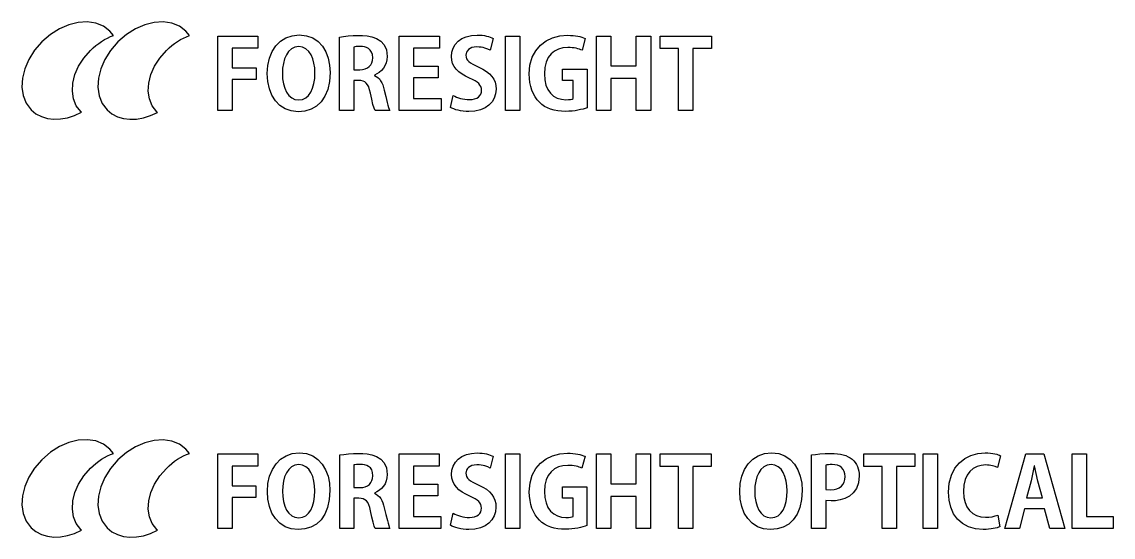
# Model space of a CAD drawing. Extents: x -180 to 158, y -77 to 92.
# Drawn here: x -180.3 to -46, y 28.9 to 92.3 of the extents above; entities that cross this region are included whole.
import ezdxf

# ---------------------------------------------------------------- set-up
doc = ezdxf.new("R2010")
doc.units = 0
doc.layers.add('LAYER_1', color=7, linetype='CONTINUOUS')

msp = doc.modelspace()

# ---------------------------------------------------------------- linework, layer by layer
at = {"layer": 'LAYER_1', "color": 250}
for points in [[(-173.0519, 81.2796), (-173.6043, 82.0084), (-173.9469, 82.8583), (-174.0846, 83.7993), (-174.0222, 84.8009), (-173.7646, 85.8331), (-173.3166, 86.8656), (-172.683, 87.8682), (-171.8687, 88.8106), (-171.5389, 89.1231), (-171.199, 89.4126), (-170.8502, 89.6789), (-170.4941, 89.9218), (-170.1318, 90.1411), (-169.7647, 90.3366), (-169.3943, 90.5079), (-169.0217, 90.655), (-169.4633, 91.186), (-170.2737, 91.7984), (-171.2193, 92.1786), (-172.2662, 92.3319), (-173.3808, 92.2633), (-174.5293, 91.9782), (-175.6781, 91.4817), (-176.7934, 90.7789), (-177.8415, 89.8752), (-178.7472, 88.8273), (-179.4516, 87.7126), (-179.9496, 86.5646), (-180.2359, 85.4171), (-180.305, 84.3035), (-180.1519, 83.2577), (-179.7711, 82.3132), (-179.1575, 81.5037), (-178.5651, 81.024), (-177.8928, 80.6747), (-177.1545, 80.4538), (-176.3643, 80.359), (-175.5361, 80.3881), (-174.6839, 80.539), (-173.8215, 80.8093), (-172.963, 81.1969), (-173.0519, 81.2796)], [(-163.7088, 81.2772), (-164.2615, 82.0057), (-164.6044, 82.8557), (-164.7424, 83.7969), (-164.6802, 84.7989), (-164.4226, 85.8315), (-163.9745, 86.8643), (-163.3405, 87.8671), (-162.5256, 88.8095), (-162.1974, 89.1214), (-161.8584, 89.4103), (-161.5101, 89.6761), (-161.1542, 89.9187), (-160.792, 90.1379), (-160.4253, 90.3335), (-160.0554, 90.5055), (-159.6841, 90.6537), (-160.1099, 91.1668), (-160.9204, 91.7795), (-161.8661, 92.1598), (-162.9131, 92.3128), (-164.028, 92.244), (-165.1768, 91.9585), (-166.3259, 91.4617), (-167.4417, 90.7589), (-168.4903, 89.8553), (-169.3952, 88.8088), (-170.0991, 87.6948), (-170.5968, 86.5472), (-170.8828, 85.3997), (-170.9521, 84.286), (-170.7993, 83.24), (-170.4191, 82.2953), (-169.8063, 81.4857), (-169.2137, 81.0049), (-168.5406, 80.6552), (-167.8012, 80.4343), (-167.0095, 80.3399), (-166.1799, 80.3698), (-165.3264, 80.5215), (-164.4631, 80.7929), (-163.6043, 81.1816), (-163.7088, 81.2772)], [(-156.1935, 81.4037), (-156.1935, 90.5767), (-151.2622, 90.5767), (-151.2622, 89.0991), (-154.4207, 89.0991), (-154.4207, 86.6759), (-151.4765, 86.6759), (-151.4765, 85.2323), (-154.4207, 85.2323), (-154.4207, 81.4037), (-156.1935, 81.4037)], [(-142.3866, 86.1051), (-142.4611, 84.9793), (-142.6768, 84.001), (-143.0225, 83.171), (-143.4868, 82.49), (-144.0581, 81.959), (-144.7253, 81.5786), (-145.4769, 81.3498), (-146.3014, 81.2734), (-147.162, 81.3657), (-147.9203, 81.6319), (-148.5724, 82.0554), (-149.1145, 82.6201), (-149.5428, 83.3095), (-149.8535, 84.1073), (-150.0427, 84.9971), (-150.1066, 85.9626), (-150.0366, 86.954), (-149.8314, 87.8622), (-149.4986, 88.6722), (-149.0455, 89.3688), (-148.4797, 89.9369), (-147.8085, 90.3614), (-147.0394, 90.6272), (-146.1799, 90.7192), (-145.2851, 90.6212), (-144.5118, 90.342), (-143.8595, 89.9039), (-143.3274, 89.329), (-142.9147, 88.6394), (-142.6209, 87.8575), (-142.445, 87.0053), (-142.3866, 86.1051)], [(-136.9332, 85.7334), (-136.704, 85.6224), (-136.5, 85.4774), (-136.3196, 85.2992), (-136.161, 85.0884), (-136.0227, 84.8456), (-135.9029, 84.5717), (-135.8, 84.2673), (-135.7124, 83.933), (-135.5204, 83.1279), (-135.3405, 82.3899), (-135.2562, 82.0686), (-135.1763, 81.7911), (-135.1012, 81.5665), (-135.0315, 81.4037), (-136.8509, 81.4037), (-136.9644, 81.6986), (-137.1045, 82.1727), (-137.2606, 82.8049), (-137.4218, 83.5744), (-137.5192, 83.981), (-137.6326, 84.3161), (-137.7661, 84.585), (-137.9235, 84.793), (-138.109, 84.9455), (-138.3263, 85.0479), (-138.5795, 85.1053), (-138.8725, 85.1233), (-139.4704, 85.1233), (-139.4704, 81.4037), (-141.231, 81.4037), (-141.231, 90.4605), (-140.7287, 90.5356), (-140.1526, 90.5962), (-139.5231, 90.6366), (-138.8606, 90.6514), (-138.3766, 90.6404), (-137.8229, 90.5906), (-137.241, 90.4764), (-136.6721, 90.2723), (-136.1577, 89.953), (-135.739, 89.4928), (-135.4575, 88.8665), (-135.3545, 88.0485), (-135.387, 87.643), (-135.48, 87.2674), (-135.6268, 86.924), (-135.8206, 86.6151), (-136.0549, 86.343), (-136.3229, 86.1098), (-136.6179, 85.9179), (-136.9332, 85.7696), (-136.9332, 85.7334)], [(-128.731, 81.4037), (-133.8759, 81.4037), (-133.8759, 90.5767), (-128.9194, 90.5767), (-128.9194, 89.0991), (-132.107, 89.0991), (-132.107, 86.878), (-129.1013, 86.878), (-129.1013, 85.4343), (-132.107, 85.4343), (-132.107, 82.8845), (-128.731, 82.8845), (-128.731, 81.4037)], [(-122.6807, 88.8473), (-122.9676, 88.98), (-123.3398, 89.1081), (-123.5563, 89.1619), (-123.7923, 89.2046), (-124.0472, 89.2326), (-124.3203, 89.2427), (-124.6471, 89.22), (-124.9264, 89.156), (-125.1596, 89.0563), (-125.3476, 88.9269), (-125.4919, 88.7735), (-125.5934, 88.6021), (-125.6534, 88.4184), (-125.6732, 88.2282), (-125.6514, 87.9976), (-125.5845, 87.794), (-125.4699, 87.6107), (-125.3051, 87.441), (-125.0877, 87.278), (-124.8151, 87.115), (-124.4849, 86.9452), (-124.0946, 86.7618), (-123.5805, 86.5063), (-123.1406, 86.2309), (-122.7731, 85.9337), (-122.4764, 85.6128), (-122.2487, 85.266), (-122.0882, 84.8916), (-121.9932, 84.4874), (-121.9619, 84.0516), (-122.018, 83.4735), (-122.1842, 82.9447), (-122.4572, 82.4736), (-122.8339, 82.069), (-123.3112, 81.7393), (-123.8858, 81.4932), (-124.5545, 81.3392), (-125.3142, 81.286), (-125.6552, 81.2972), (-125.9912, 81.3288), (-126.3165, 81.3783), (-126.6251, 81.4429), (-126.9112, 81.5199), (-127.1688, 81.6066), (-127.3922, 81.7003), (-127.5754, 81.7984), (-127.2309, 83.2766), (-127.0383, 83.1722), (-126.8224, 83.0755), (-126.5869, 82.9883), (-126.3354, 82.9127), (-126.0716, 82.8505), (-125.7991, 82.8037), (-125.5215, 82.7742), (-125.2425, 82.7639), (-124.8966, 82.7851), (-124.5949, 82.8469), (-124.3379, 82.9465), (-124.1262, 83.0808), (-123.9605, 83.2471), (-123.8414, 83.4425), (-123.7695, 83.6642), (-123.7454, 83.9092), (-123.7665, 84.1437), (-123.8308, 84.3569), (-123.9399, 84.5524), (-124.0953, 84.7342), (-124.2984, 84.9058), (-124.5509, 85.071), (-124.8543, 85.2335), (-125.21, 85.3971), (-125.7041, 85.634), (-126.1453, 85.8962), (-126.5295, 86.1845), (-126.8527, 86.4998), (-127.111, 86.843), (-127.3005, 87.2149), (-127.4171, 87.6164), (-127.4568, 88.0485), (-127.402, 88.5948), (-127.2407, 89.0989), (-126.9774, 89.5514), (-126.6164, 89.9428), (-126.1622, 90.2637), (-125.6194, 90.5046), (-124.9923, 90.6561), (-124.2854, 90.7087), (-123.9669, 90.6997), (-123.6682, 90.674), (-123.3897, 90.6339), (-123.1315, 90.5814), (-122.8942, 90.5189), (-122.6779, 90.4484), (-122.4831, 90.3722), (-122.31, 90.2924), (-122.6807, 88.8473)], [(-120.8063, 90.5767), (-119.0365, 90.5767), (-119.0365, 81.4037), (-120.8063, 81.4037), (-120.8063, 90.5767)], [(-110.7703, 81.7608), (-110.9947, 81.6828), (-111.2602, 81.6041), (-111.5611, 81.5282), (-111.8915, 81.4584), (-112.2455, 81.3982), (-112.6171, 81.351), (-113.0005, 81.3201), (-113.3899, 81.3091), (-113.8996, 81.326), (-114.3783, 81.3771), (-114.8267, 81.4629), (-115.2452, 81.584), (-115.6346, 81.7408), (-115.9955, 81.934), (-116.3283, 82.164), (-116.6339, 82.4313), (-116.9144, 82.7435), (-117.1621, 83.0973), (-117.3757, 83.4895), (-117.5537, 83.9168), (-117.6947, 84.3761), (-117.7971, 84.8641), (-117.8596, 85.3776), (-117.8808, 85.9135), (-117.7866, 87.0087), (-117.5156, 87.966), (-117.0855, 88.7831), (-116.5137, 89.4572), (-115.8178, 89.9859), (-115.0153, 90.3667), (-114.1239, 90.5971), (-113.161, 90.6744), (-112.8194, 90.6668), (-112.4941, 90.645), (-112.1873, 90.6104), (-111.9013, 90.5643), (-111.6381, 90.5081), (-111.4001, 90.4431), (-111.1892, 90.3707), (-111.0078, 90.2924), (-111.3796, 88.8365), (-111.5416, 88.9056), (-111.7162, 88.9694), (-111.9052, 89.0266), (-112.1109, 89.0761), (-112.3353, 89.1166), (-112.5803, 89.147), (-112.848, 89.1662), (-113.1406, 89.1728), (-113.7349, 89.1252), (-114.2823, 88.9808), (-114.7727, 88.7372), (-115.1962, 88.392), (-115.5429, 87.943), (-115.8029, 87.3878), (-115.9662, 86.724), (-116.0228, 85.9492), (-115.971, 85.2021), (-115.8215, 84.5538), (-115.5832, 84.0046), (-115.265, 83.5547), (-114.8755, 83.2044), (-114.4238, 82.9538), (-113.9187, 82.8033), (-113.3689, 82.7531), (-113.0645, 82.7634), (-112.8076, 82.7916), (-112.603, 82.8333), (-112.4557, 82.8845), (-112.4557, 85.1233), (-113.7852, 85.1233), (-113.7852, 86.5225), (-110.7703, 86.5225), (-110.7703, 81.7608)], [(-102.936, 81.4037), (-104.7071, 81.4037), (-104.7071, 85.3532), (-107.8455, 85.3532), (-107.8455, 81.4037), (-109.6144, 81.4037), (-109.6144, 90.5767), (-107.8455, 90.5767), (-107.8455, 86.9169), (-104.7071, 86.9169), (-104.7071, 90.5767), (-102.936, 90.5767), (-102.936, 81.4037)], [(-95.4708, 89.0504), (-97.7452, 89.0504), (-97.7452, 81.4037), (-99.5183, 81.4037), (-99.5183, 89.0504), (-101.7802, 89.0504), (-101.7802, 90.5767), (-95.4708, 90.5767), (-95.4708, 89.0504)], [(-148.2523, 85.9961), (-148.2523, 85.9961), (-148.2194, 85.3379), (-148.1215, 84.7234), (-147.96, 84.1662), (-147.736, 83.6799), (-147.4508, 83.2781), (-147.1056, 82.9743), (-146.7018, 82.782), (-146.2406, 82.7149), (-145.7768, 82.7816), (-145.3732, 82.9732), (-145.0301, 83.277), (-144.7483, 83.6801), (-144.5281, 84.1698), (-144.3702, 84.7333), (-144.275, 85.3579), (-144.2432, 86.0308), (-144.2731, 86.6541), (-144.3633, 87.2489), (-144.515, 87.7985), (-144.729, 88.2859), (-145.0065, 88.6944), (-145.3483, 89.0071), (-145.7555, 89.207), (-146.2292, 89.2774), (-146.7143, 89.2055), (-147.1304, 89.0016), (-147.4788, 88.6833), (-147.7608, 88.2684), (-147.9779, 87.7745), (-148.1312, 87.2194), (-148.2223, 86.6207), (-148.2523, 85.9961)], [(-138.7418, 86.4388), (-138.7418, 86.4388), (-138.3837, 86.4655), (-138.0652, 86.5434), (-137.7887, 86.6691), (-137.5568, 86.8391), (-137.372, 87.05), (-137.2368, 87.2984), (-137.1539, 87.5809), (-137.1257, 87.894), (-137.165, 88.2939), (-137.2741, 88.6128), (-137.4399, 88.8592), (-137.6492, 89.0416), (-137.8889, 89.1686), (-138.1457, 89.2487), (-138.4066, 89.2906), (-138.6584, 89.3026), (-138.9312, 89.2979), (-139.1585, 89.2842), (-139.3387, 89.2617), (-139.4704, 89.2308), (-139.4704, 86.4388), (-138.7418, 86.4388)], [(-173.0519, 29.8666), (-173.6043, 30.5954), (-173.9469, 31.4453), (-174.0846, 32.3863), (-174.0222, 33.3879), (-173.7646, 34.4201), (-173.3166, 35.4526), (-172.683, 36.4552), (-171.8687, 37.3976), (-171.5389, 37.7101), (-171.199, 37.9996), (-170.8502, 38.2659), (-170.4941, 38.5088), (-170.1318, 38.7281), (-169.7647, 38.9236), (-169.3943, 39.0949), (-169.0217, 39.242), (-169.4633, 39.773), (-170.2737, 40.3854), (-171.2193, 40.7656), (-172.2662, 40.9189), (-173.3808, 40.8503), (-174.5293, 40.5652), (-175.6781, 40.0687), (-176.7934, 39.3659), (-177.8415, 38.4622), (-178.7472, 37.4143), (-179.4516, 36.2996), (-179.9496, 35.1516), (-180.2359, 34.0041), (-180.305, 32.8905), (-180.1519, 31.8447), (-179.7711, 30.9002), (-179.1575, 30.0907), (-178.5651, 29.611), (-177.8928, 29.2617), (-177.1545, 29.0408), (-176.3643, 28.946), (-175.5361, 28.9751), (-174.6839, 29.126), (-173.8215, 29.3963), (-172.963, 29.7839), (-173.0519, 29.8666)], [(-163.7088, 29.8642), (-164.2615, 30.5927), (-164.6044, 31.4427), (-164.7424, 32.3839), (-164.6802, 33.3859), (-164.4226, 34.4185), (-163.9745, 35.4513), (-163.3405, 36.4541), (-162.5256, 37.3965), (-162.1974, 37.7084), (-161.8584, 37.9973), (-161.5101, 38.2631), (-161.1542, 38.5057), (-160.792, 38.7249), (-160.4253, 38.9205), (-160.0554, 39.0925), (-159.6841, 39.2407), (-160.1099, 39.7538), (-160.9204, 40.3665), (-161.8661, 40.7468), (-162.9131, 40.8998), (-164.028, 40.831), (-165.1768, 40.5455), (-166.3259, 40.0487), (-167.4417, 39.3459), (-168.4903, 38.4423), (-169.3952, 37.3958), (-170.0991, 36.2818), (-170.5968, 35.1342), (-170.8828, 33.9867), (-170.9521, 32.873), (-170.7993, 31.827), (-170.4191, 30.8823), (-169.8063, 30.0727), (-169.2137, 29.5919), (-168.5406, 29.2422), (-167.8012, 29.0213), (-167.0095, 28.9269), (-166.1799, 28.9568), (-165.3264, 29.1085), (-164.4631, 29.3799), (-163.6043, 29.7686), (-163.7088, 29.8642)], [(-156.1933, 29.9916), (-156.1933, 39.1611), (-151.2829, 39.1611), (-151.2829, 37.6829), (-154.4302, 37.6829), (-154.4302, 35.2612), (-151.4976, 35.2612), (-151.4976, 33.8198), (-154.4302, 33.8198), (-154.4302, 29.9916), (-156.1933, 29.9916)], [(-142.4012, 34.6886), (-142.4755, 33.5644), (-142.6906, 32.5871), (-143.0353, 31.7577), (-143.4982, 31.0771), (-144.0677, 30.5461), (-144.7327, 30.1657), (-145.4815, 29.9368), (-146.303, 29.8603), (-147.1602, 29.9526), (-147.9154, 30.2186), (-148.5648, 30.642), (-149.1046, 31.2064), (-149.5311, 31.8956), (-149.8404, 32.6932), (-150.0288, 33.583), (-150.0924, 34.5485), (-150.0225, 35.5398), (-149.8178, 36.4481), (-149.4858, 37.2582), (-149.0341, 37.9551), (-148.4703, 38.5235), (-147.8019, 38.9482), (-147.0364, 39.2142), (-146.1815, 39.3062), (-145.2912, 39.2082), (-144.5212, 38.929), (-143.8712, 38.4908), (-143.3406, 37.9157), (-142.9288, 37.2257), (-142.6353, 36.4431), (-142.4596, 35.5901), (-142.4012, 34.6886)], [(-136.9266, 34.3209), (-136.6976, 34.2104), (-136.494, 34.0657), (-136.3142, 33.8875), (-136.1562, 33.6765), (-136.0183, 33.4336), (-135.8988, 33.1595), (-135.7959, 32.8549), (-135.7078, 32.5206), (-135.5159, 31.7166), (-135.3362, 30.9792), (-135.252, 30.6579), (-135.172, 30.3802), (-135.0967, 30.1551), (-135.0265, 29.9916), (-136.8419, 29.9916), (-136.9565, 30.2865), (-137.0975, 30.7607), (-137.2538, 31.3936), (-137.4145, 32.1649), (-137.5107, 32.5699), (-137.6228, 32.904), (-137.755, 33.1726), (-137.9112, 33.3807), (-138.0955, 33.5336), (-138.3119, 33.6364), (-138.5643, 33.6943), (-138.8569, 33.7124), (-139.4534, 33.7124), (-139.4534, 29.9916), (-141.2015, 29.9916), (-141.2015, 39.0437), (-140.7038, 39.1187), (-140.1314, 39.1785), (-139.5042, 39.2182), (-138.8418, 39.2326), (-138.36, 39.2217), (-137.809, 39.172), (-137.2301, 39.0581), (-136.6643, 38.8544), (-136.1526, 38.5355), (-135.7363, 38.076), (-135.4563, 37.4503), (-135.3539, 36.633), (-135.3862, 36.2278), (-135.4788, 35.8523), (-135.625, 35.5089), (-135.8181, 35.2), (-136.0515, 34.928), (-136.3185, 34.6952), (-136.6124, 34.504), (-136.9266, 34.3568), (-136.9266, 34.3209)], [(-128.7541, 29.9916), (-133.8791, 29.9916), (-133.8791, 39.1611), (-128.9448, 39.1611), (-128.9448, 37.6829), (-132.1179, 37.6829), (-132.1179, 35.4649), (-129.1249, 35.4649), (-129.1249, 34.0206), (-132.1179, 34.0206), (-132.1179, 31.4752), (-128.7541, 31.4752), (-128.7541, 29.9916)], [(-122.6859, 37.4332), (-122.975, 37.5657), (-123.3477, 37.6928), (-123.5638, 37.7462), (-123.7989, 37.7884), (-124.0524, 37.8161), (-124.3235, 37.8261), (-124.6485, 37.8036), (-124.9265, 37.7398), (-125.1586, 37.6406), (-125.3459, 37.5116), (-125.4896, 37.3586), (-125.5909, 37.1873), (-125.6508, 37.0036), (-125.6705, 36.8131), (-125.6488, 36.5837), (-125.5822, 36.3808), (-125.468, 36.1977), (-125.3039, 36.0276), (-125.0873, 35.864), (-124.8158, 35.7001), (-124.4868, 35.5292), (-124.0978, 35.3446), (-123.5849, 35.0894), (-123.1463, 34.8144), (-122.7801, 34.5176), (-122.4845, 34.1972), (-122.2577, 33.8511), (-122.0979, 33.4773), (-122.0034, 33.0739), (-121.9723, 32.639), (-122.0284, 32.0614), (-122.1944, 31.5332), (-122.4671, 31.0629), (-122.8432, 30.659), (-123.3193, 30.33), (-123.8921, 30.0845), (-124.5584, 29.931), (-125.3148, 29.8779), (-125.6542, 29.8889), (-125.9886, 29.9203), (-126.3123, 29.9694), (-126.6194, 30.0336), (-126.9041, 30.1102), (-127.1607, 30.1966), (-127.3833, 30.2903), (-127.5661, 30.3885), (-127.2211, 31.8636), (-127.0295, 31.7593), (-126.8149, 31.6626), (-126.5807, 31.5754), (-126.3306, 31.4997), (-126.0683, 31.4373), (-125.7972, 31.3904), (-125.521, 31.3608), (-125.2433, 31.3505), (-124.8977, 31.3719), (-124.5968, 31.4341), (-124.3409, 31.5341), (-124.1305, 31.6688), (-123.9661, 31.8352), (-123.848, 32.0304), (-123.7769, 32.2511), (-123.7531, 32.4945), (-123.7738, 32.7292), (-123.8372, 32.9429), (-123.9448, 33.1391), (-124.0985, 33.3215), (-124.3, 33.4938), (-124.551, 33.6594), (-124.8532, 33.8222), (-125.2084, 33.9856), (-125.7006, 34.2218), (-126.1401, 34.4834), (-126.5228, 34.7712), (-126.8449, 35.0861), (-127.1023, 35.4289), (-127.291, 35.8005), (-127.4072, 36.2015), (-127.4468, 36.633), (-127.3923, 37.1791), (-127.2318, 37.683), (-126.9696, 38.1353), (-126.6102, 38.5266), (-126.1578, 38.8473), (-125.6168, 39.0881), (-124.9916, 39.2395), (-124.2866, 39.2921), (-123.9712, 39.283), (-123.6743, 39.2572), (-123.3966, 39.217), (-123.1388, 39.1644), (-122.9015, 39.1016), (-122.6854, 39.031), (-122.4912, 38.9546), (-122.3195, 38.8747), (-122.6859, 37.4332)], [(-120.8028, 39.1611), (-119.0415, 39.1611), (-119.0415, 29.9916), (-120.8028, 29.9916), (-120.8028, 39.1611)], [(-110.7848, 30.3508), (-111.0089, 30.2721), (-111.2741, 30.193), (-111.5745, 30.1168), (-111.9041, 30.0468), (-112.257, 29.9866), (-112.6273, 29.9393), (-113.009, 29.9085), (-113.3963, 29.8975), (-113.903, 29.9144), (-114.3794, 29.9655), (-114.8259, 30.0512), (-115.243, 30.1722), (-115.6312, 30.3289), (-115.9911, 30.5219), (-116.3232, 30.7516), (-116.6279, 31.0187), (-116.9066, 31.3312), (-117.153, 31.6851), (-117.3654, 32.0772), (-117.5426, 32.5044), (-117.683, 32.9635), (-117.7851, 33.4514), (-117.8474, 33.965), (-117.8685, 34.501), (-117.7746, 35.5955), (-117.5047, 36.552), (-117.0764, 37.3679), (-116.507, 38.0409), (-115.8142, 38.5686), (-115.0155, 38.9485), (-114.1284, 39.1782), (-113.1705, 39.2553), (-112.8285, 39.2478), (-112.5034, 39.2262), (-112.1972, 39.1918), (-111.9118, 39.146), (-111.6493, 39.09), (-111.4117, 39.0253), (-111.2009, 38.953), (-111.019, 38.8747), (-111.3942, 37.4203), (-111.5558, 37.4899), (-111.7297, 37.5537), (-111.9178, 37.6108), (-112.1223, 37.66), (-112.3451, 37.7002), (-112.5885, 37.7302), (-112.8543, 37.7491), (-113.1447, 37.7556), (-113.737, 37.7081), (-114.2824, 37.564), (-114.771, 37.321), (-115.1929, 36.9766), (-115.5383, 36.5283), (-115.7972, 35.9739), (-115.9598, 35.3109), (-116.0162, 34.5368), (-115.9647, 33.7892), (-115.8159, 33.1408), (-115.5787, 32.5917), (-115.2617, 32.1421), (-114.8736, 31.7922), (-114.4231, 31.542), (-113.9191, 31.3918), (-113.3701, 31.3417), (-113.0696, 31.3526), (-112.8152, 31.382), (-112.6116, 31.4246), (-112.4635, 31.4752), (-112.4635, 33.7124), (-113.7888, 33.7124), (-113.7888, 35.1095), (-110.7848, 35.1095), (-110.7848, 30.3508)], [(-102.9493, 29.9916), (-104.7149, 29.9916), (-104.7149, 33.9413), (-107.8424, 33.9413), (-107.8424, 29.9916), (-109.6036, 29.9916), (-109.6036, 39.1611), (-107.8424, 39.1611), (-107.8424, 35.5007), (-104.7149, 35.5007), (-104.7149, 39.1611), (-102.9493, 39.1611), (-102.9493, 29.9916)], [(-95.4851, 37.6363), (-97.7516, 37.6363), (-97.7516, 29.9916), (-99.5129, 29.9916), (-99.5129, 37.6363), (-101.7686, 37.6363), (-101.7686, 39.1611), (-95.4851, 39.1611), (-95.4851, 37.6363)], [(-84.2989, 34.6886), (-84.373, 33.5644), (-84.5876, 32.5871), (-84.9316, 31.7577), (-85.3937, 31.0771), (-85.9624, 30.5461), (-86.6266, 30.1657), (-87.375, 29.9368), (-88.1963, 29.8603), (-89.0543, 29.9526), (-89.8103, 30.2186), (-90.4604, 30.642), (-91.0008, 31.2064), (-91.4278, 31.8956), (-91.7375, 32.6932), (-91.9261, 33.583), (-91.9898, 34.5485), (-91.9201, 35.5398), (-91.7158, 36.4481), (-91.3844, 37.2582), (-90.9333, 37.9551), (-90.3698, 38.5235), (-89.7014, 38.9482), (-88.9354, 39.2142), (-88.0792, 39.3062), (-87.187, 39.2082), (-86.4162, 38.929), (-85.766, 38.4908), (-85.2358, 37.9157), (-84.8248, 37.2257), (-84.5321, 36.4431), (-84.3571, 35.5901), (-84.2989, 34.6886)], [(-83.1383, 39.0437), (-82.6679, 39.1187), (-82.1172, 39.1785), (-81.4838, 39.2182), (-80.7657, 39.2326), (-80.3455, 39.222), (-79.9522, 39.1897), (-79.5857, 39.135), (-79.2459, 39.0574), (-78.9329, 38.9563), (-78.6467, 38.8308), (-78.3871, 38.6806), (-78.1542, 38.5048), (-77.9607, 38.318), (-77.7876, 38.1077), (-77.6368, 37.8757), (-77.5097, 37.6239), (-77.408, 37.354), (-77.3333, 37.0679), (-77.2873, 36.7674), (-77.2716, 36.4542), (-77.3645, 35.6006), (-77.6211, 34.9135), (-78.0082, 34.3767), (-78.4929, 33.974), (-79.0419, 33.689), (-79.6222, 33.5056), (-80.2006, 33.4075), (-80.744, 33.3784), (-81.3836, 33.425), (-81.3836, 29.9916), (-83.1383, 29.9916), (-83.1383, 39.0437)], [(-70.4394, 37.6363), (-72.7077, 37.6363), (-72.7077, 29.9916), (-74.4712, 29.9916), (-74.4712, 37.6363), (-76.727, 37.6363), (-76.727, 39.1611), (-70.4394, 39.1611), (-70.4394, 37.6363)], [(-69.4046, 39.1611), (-67.6368, 39.1611), (-67.6368, 29.9916), (-69.4046, 29.9916), (-69.4046, 39.1611)], [(-59.9915, 30.2195), (-60.1411, 30.1572), (-60.3248, 30.0961), (-60.5406, 30.0385), (-60.7863, 29.9865), (-61.0595, 29.9422), (-61.3583, 29.9079), (-61.6803, 29.8858), (-62.0235, 29.8779), (-62.9976, 29.9635), (-63.853, 30.2123), (-64.5865, 30.6123), (-65.1943, 31.1516), (-65.6732, 31.8183), (-66.0195, 32.6004), (-66.2299, 33.4859), (-66.3008, 34.4629), (-66.2075, 35.5912), (-65.9408, 36.5705), (-65.5206, 37.4003), (-64.9666, 38.0802), (-64.2986, 38.6097), (-63.5364, 38.9885), (-62.6999, 39.2161), (-61.8088, 39.2921), (-61.4537, 39.2832), (-61.1317, 39.2584), (-60.8432, 39.2207), (-60.5884, 39.1733), (-60.3674, 39.1191), (-60.1807, 39.0611), (-60.0285, 39.0025), (-59.9109, 38.9461), (-60.2537, 37.517), (-60.5473, 37.6276), (-60.8874, 37.7218), (-61.0763, 37.7589), (-61.2784, 37.7873), (-61.4942, 37.8055), (-61.7244, 37.8119), (-62.2762, 37.7632), (-62.789, 37.6159), (-63.2523, 37.3681), (-63.6553, 37.0182), (-63.9873, 36.5641), (-64.2377, 36.0042), (-64.3957, 35.3366), (-64.4508, 34.5595), (-64.402, 33.827), (-64.2592, 33.1867), (-64.028, 32.6403), (-63.7138, 32.1894), (-63.3222, 31.8358), (-62.8585, 31.5811), (-62.3284, 31.4271), (-61.7373, 31.3754), (-61.3236, 31.3948), (-60.9197, 31.4491), (-60.5516, 31.5324), (-60.2452, 31.6389), (-59.9915, 30.2195)], [(-51.9943, 29.9916), (-53.838, 29.9916), (-54.4975, 32.4133), (-56.9547, 32.4133), (-57.5837, 29.9916), (-59.3755, 29.9916), (-56.7725, 39.1611), (-54.5516, 39.1611), (-51.9943, 29.9916)], [(-46.0407, 29.9916), (-51.0792, 29.9916), (-51.0792, 39.1611), (-49.3179, 39.1611), (-49.3179, 31.484), (-46.0407, 31.484), (-46.0407, 29.9916)], [(-148.2421, 34.5822), (-148.2421, 34.5822), (-148.2096, 33.9248), (-148.113, 33.311), (-147.9531, 32.7543), (-147.7311, 32.2684), (-147.448, 31.8668), (-147.1048, 31.5631), (-146.7025, 31.371), (-146.2422, 31.3039), (-145.7787, 31.3706), (-145.3758, 31.562), (-145.0337, 31.8654), (-144.7531, 32.2681), (-144.5341, 32.7573), (-144.3772, 33.3202), (-144.2828, 33.944), (-144.2512, 34.6159), (-144.281, 35.2389), (-144.3709, 35.8337), (-144.5219, 36.3834), (-144.7352, 36.8709), (-145.0115, 37.2796), (-145.352, 37.5924), (-145.7576, 37.7925), (-146.2293, 37.8629), (-146.7125, 37.7908), (-147.1267, 37.5865), (-147.4733, 37.2678), (-147.7538, 36.8526), (-147.9695, 36.3585), (-148.1219, 35.8036), (-148.2123, 35.2055), (-148.2421, 34.5822)], [(-138.7225, 35.0248), (-138.7225, 35.0248), (-138.3669, 35.0515), (-138.0504, 35.1294), (-137.7754, 35.255), (-137.5446, 35.4248), (-137.3606, 35.6354), (-137.226, 35.8834), (-137.1433, 36.1654), (-137.1152, 36.4778), (-137.1544, 36.8781), (-137.2632, 37.1972), (-137.4285, 37.4437), (-137.6372, 37.6261), (-137.876, 37.7531), (-138.1319, 37.8331), (-138.3917, 37.8749), (-138.6422, 37.8869), (-138.9132, 37.8824), (-139.1397, 37.8685), (-139.3202, 37.8451), (-139.4534, 37.8119), (-139.4534, 35.0248), (-138.7225, 35.0248)], [(-90.1398, 34.5822), (-90.1398, 34.5822), (-90.107, 33.9248), (-90.0094, 33.311), (-89.8485, 32.7543), (-89.6255, 32.2684), (-89.3418, 31.8668), (-88.9988, 31.5631), (-88.5977, 31.371), (-88.14, 31.3039), (-87.6777, 31.3706), (-87.2753, 31.562), (-86.9334, 31.8654), (-86.6524, 32.2681), (-86.4329, 32.7573), (-86.2755, 33.3202), (-86.1806, 33.944), (-86.1489, 34.6159), (-86.1785, 35.2389), (-86.2679, 35.8337), (-86.4183, 36.3834), (-86.6307, 36.8709), (-86.9062, 37.2796), (-87.246, 37.5924), (-87.6512, 37.7925), (-88.1227, 37.8629), (-88.6086, 37.7908), (-89.0244, 37.5865), (-89.3719, 37.2678), (-89.6527, 36.8526), (-89.8682, 36.3585), (-90.0202, 35.8036), (-90.1102, 35.2055), (-90.1398, 34.5822)], [(-81.3836, 34.8101), (-81.3836, 34.8101), (-80.7657, 34.7613), (-80.3752, 34.79), (-80.0299, 34.874), (-79.732, 35.0103), (-79.4835, 35.196), (-79.2866, 35.428), (-79.1433, 35.7033), (-79.0558, 36.0189), (-79.0262, 36.3718), (-79.0547, 36.7167), (-79.1381, 37.0174), (-79.2734, 37.2734), (-79.4577, 37.4841), (-79.688, 37.649), (-79.9612, 37.7674), (-80.2745, 37.8389), (-80.6247, 37.8629), (-80.8732, 37.8566), (-81.0807, 37.8403), (-81.2498, 37.8176), (-81.3836, 37.7924), (-81.3836, 34.8101)], [(-54.7424, 33.7492), (-54.7424, 33.7492), (-55.2933, 35.8347), (-55.7141, 37.7068), (-55.7466, 37.7068), (-56.1501, 35.8467), (-56.7054, 33.7492), (-54.7424, 33.7492)]]:
    msp.add_lwpolyline(points, close=True, dxfattribs=at)

doc.saveas('drawing.dxf')
